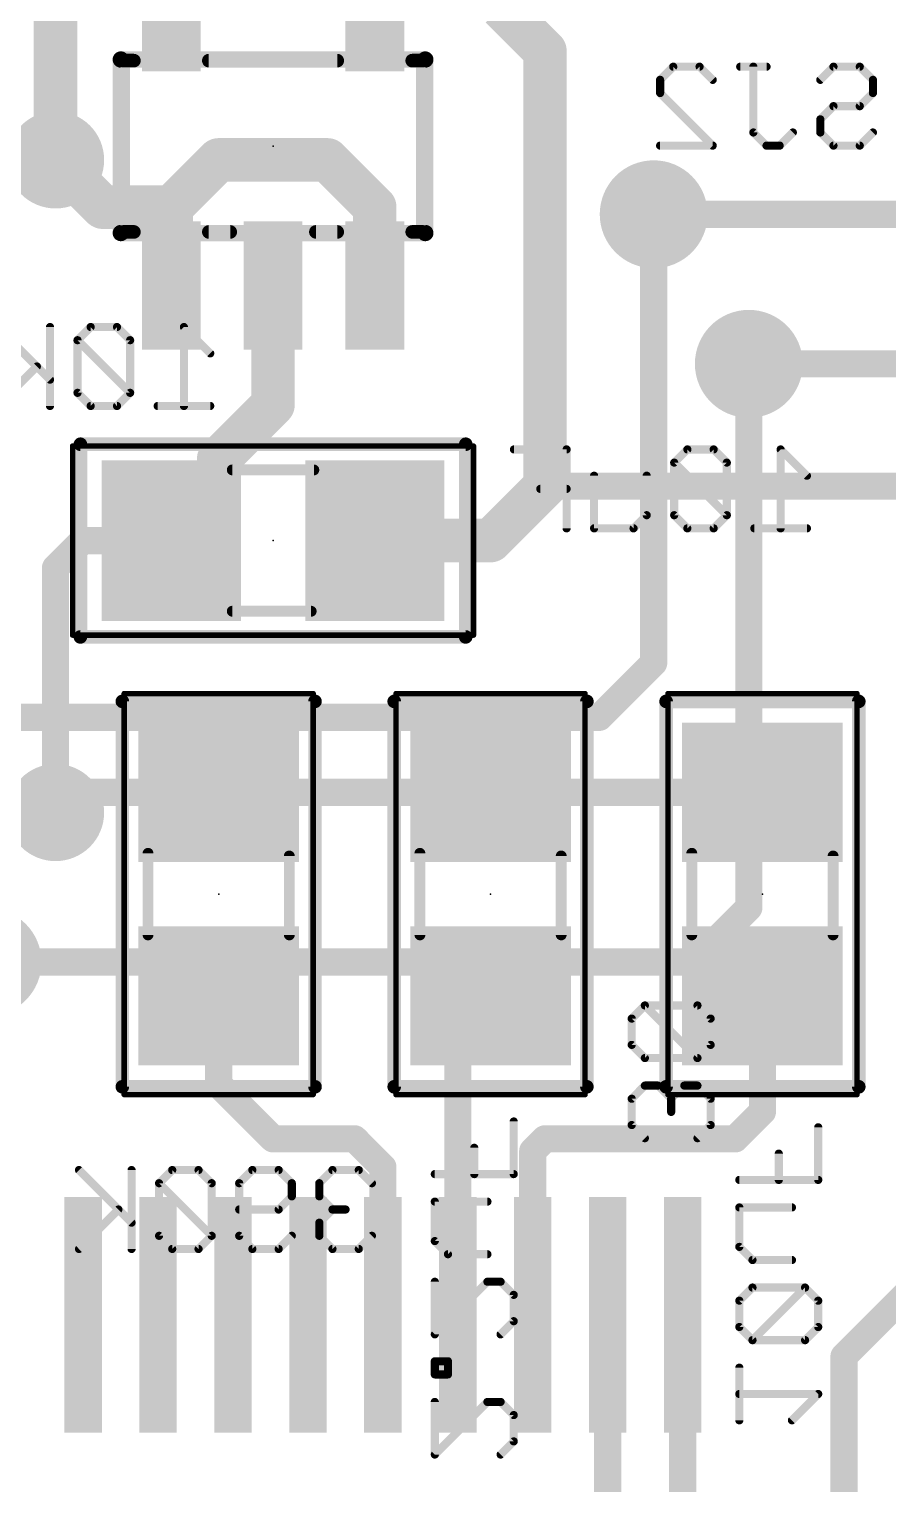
# Model space of a CAD drawing. Extents: x -0.1 to 35.7, y -1.1 to 35.9.
# Drawn here: x 21.6 to 29.62, y 11.76 to 25.35 of the extents above; entities that cross this region are included whole.
import ezdxf

# ---------------------------------------------------------------- set-up
doc = ezdxf.new("R2010")
doc.units = 0
for name, color, linetype in [('1', 12, 'CONTINUOUS'), ('16', 132, 'CONTINUOUS'), ('18', 110, 'CONTINUOUS'), ('22', 6, 'CONTINUOUS'), ('24', 53, 'CONTINUOUS'), ('28', 253, 'CONTINUOUS'), ('40', 132, 'CONTINUOUS'), ('52', 253, 'CONTINUOUS')]:
    doc.layers.add(name, color=color, linetype=linetype)

# ---------------------------------------------------------------- blocks, each defined once
blk = doc.blocks.new('RECT')
blk.add_solid([(-0.5, -0.5), (0.5, -0.5), (-0.5, 0.5), (0.5, 0.5)])
blk = doc.blocks.new('ROUNDV')
at = {"const_width": 0.5}
blk.add_lwpolyline([(0, -0.25, 1), (0, 0.25, 1), (0, -0.25)], format="xyb", dxfattribs=at)

msp = doc.modelspace()

# ---------------------------------------------------------------- linework, layer by layer
at = {"layer": '1'}
for points, const_width in [([(21.844, 26.162), (21.844, 24.13)], 0.4064), ([(27.432, 19.431), (27.432, 23.622)], 0.254), ([(28.321, 17.145), (28.321, 22.225)], 0.254), ([(26.924, 18.923), (27.432, 19.431)], 0.254), ([(20.955, 18.923), (26.924, 18.923)], 0.254), ([(21.844, 18.034), (21.844, 18.288)], 0.254), ([(27.813, 16.637), (28.321, 17.145)], 0.254), ([(21.209, 16.637), (27.813, 16.637)], 0.254)]:
    msp.add_lwpolyline(points, dxfattribs=dict(at, const_width=const_width))
for points, const_width in [([(21.7424, 24.13, 1), (21.9456, 24.13)], 0.2032), ([(27.4955, 23.622, 1), (27.3685, 23.622)], 0.127), ([(28.3845, 22.225, 1), (28.2575, 22.225)], 0.127), ([(27.3685, 19.431, 1), (27.4955, 19.431)], 0.127), ([(27.4769, 19.3861, 1), (27.3871, 19.4759)], 0.127), ([(26.8791, 18.9679, 1), (26.9689, 18.8781)], 0.127), ([(26.924, 18.8595, 1), (26.924, 18.9865)], 0.127), ([(21.9075, 18.288, 1), (21.7805, 18.288)], 0.127), ([(21.7805, 18.034, 1), (21.9075, 18.034)], 0.127), ([(28.3659, 17.1001, 1), (28.2761, 17.1899)], 0.127), ([(28.2575, 17.145, 1), (28.3845, 17.145)], 0.127), ([(27.7681, 16.6819, 1), (27.8579, 16.5921)], 0.127), ([(27.813, 16.5735, 1), (27.813, 16.7005)], 0.127)]:
    msp.add_lwpolyline(points, format="xyb", dxfattribs=dict(at, const_width=const_width))
at = {"layer": '16'}
for points, const_width in [([(26.0049, 25.5571), (26.416, 25.146)], 0.4064), ([(26.416, 25.146), (26.416, 21.082)], 0.4064), ([(21.844, 24.13), (22.286, 23.688)], 0.4064), ([(22.926, 23.688), (23.368, 24.13)], 0.4064), ([(23.368, 24.13), (24.384, 24.13)], 0.4064), ([(24.384, 24.13), (24.826, 23.688)], 0.4064), ([(22.286, 23.688), (22.926, 23.688)], 0.4064), ([(22.926, 23.688), (22.926, 22.9569)], 0.4064), ([(24.826, 23.688), (24.826, 22.9569)], 0.4064), ([(27.432, 23.622), (32.131, 23.622)], 0.254), ([(23.876, 21.844), (23.876, 22.9569)], 0.4064), ([(28.321, 22.225), (30.893, 22.225)], 0.254), ([(23.368, 21.336), (23.876, 21.844)], 0.4064), ([(23.368, 21.016), (23.368, 21.336)], 0.4064), ([(22.926, 20.574), (23.368, 21.016)], 0.4064), ([(26.416, 21.082), (25.908, 20.574)], 0.4064), ([(26.416, 21.082), (32.258, 21.082)], 0.254), ([(21.844, 20.32), (22.098, 20.574)], 0.254), ([(22.098, 20.574), (22.926, 20.574)], 0.254), ([(25.908, 20.574), (24.826, 20.574)], 0.4064), ([(21.844, 18.034), (21.844, 20.32)], 0.254), ([(21.844, 18.034), (22.037, 18.222)], 0.254), ([(22.037, 18.222), (23.368, 18.222)], 0.254), ([(23.368, 18.222), (25.908, 18.222)], 0.254), ([(25.908, 18.222), (28.448, 18.222)], 0.254), ([(23.368, 15.494), (23.368, 16.322)], 0.254), ([(25.602, 15.762), (25.908, 16.322)], 0.254), ([(28.448, 15.24), (28.448, 16.322)], 0.254), ([(25.602, 13.342), (25.602, 15.762)], 0.254), ([(23.876, 14.986), (23.368, 15.494)], 0.254), ([(28.194, 14.986), (28.448, 15.24)], 0.254), ([(24.638, 14.986), (23.876, 14.986)], 0.254), ([(24.902, 14.722), (24.638, 14.986)], 0.254), ([(26.302, 14.872), (26.416, 14.986)], 0.254), ([(26.416, 14.986), (28.194, 14.986)], 0.254), ([(26.302, 13.342), (26.302, 14.872)], 0.254), ([(24.902, 13.342), (24.902, 14.722)], 0.254), ([(29.21, 12.954), (30.226, 13.97)], 0.254), ([(27.002, 13.342), (27.002, 10.844)], 0.254), ([(27.702, 10.684), (27.702, 13.342)], 0.254), ([(29.21, 10.922), (29.21, 12.954)], 0.254)]:
    msp.add_lwpolyline(points, dxfattribs=dict(at, const_width=const_width))
for points, const_width in [([(26.5176, 25.146, 1), (26.3144, 25.146)], 0.2032), ([(26.3442, 25.0742, 1), (26.4878, 25.2178)], 0.2032), ([(21.9158, 24.2018, 1), (21.7722, 24.0582)], 0.2032), ([(23.368, 24.2316, 1), (23.368, 24.0284)], 0.2032), ([(23.4398, 24.0582, 1), (23.2962, 24.2018)], 0.2032), ([(24.4558, 24.2018, 1), (24.3122, 24.0582)], 0.2032), ([(24.384, 24.0284, 1), (24.384, 24.2316)], 0.2032), ([(22.286, 23.7896, 1), (22.286, 23.5864)], 0.2032), ([(22.2142, 23.6162, 1), (22.3578, 23.7598)], 0.2032), ([(23.0276, 23.688, 1), (22.8244, 23.688)], 0.2032), ([(22.8542, 23.7598, 1), (22.9978, 23.6162)], 0.2032), ([(22.926, 23.5864, 1), (22.926, 23.7896)], 0.2032), ([(24.9276, 23.688, 1), (24.7244, 23.688)], 0.2032), ([(24.7542, 23.6162, 1), (24.8978, 23.7598)], 0.2032), ([(27.432, 23.6855, 1), (27.432, 23.5585)], 0.127), ([(23.9776, 22.9569, 1), (23.7744, 22.9569)], 0.2032), ([(22.8244, 22.9569, 1), (23.0276, 22.9569)], 0.2032), ([(24.7244, 22.9569, 1), (24.9276, 22.9569)], 0.2032), ([(28.321, 22.2885, 1), (28.321, 22.1615)], 0.127), ([(23.9478, 21.7722, 1), (23.8042, 21.9158)], 0.2032), ([(23.7744, 21.844, 1), (23.9776, 21.844)], 0.2032), ([(23.4696, 21.336, 1), (23.2664, 21.336)], 0.2032), ([(23.2962, 21.4078, 1), (23.4398, 21.2642)], 0.2032), ([(23.4398, 20.9442, 1), (23.2962, 21.0878)], 0.2032), ([(26.4878, 21.0102, 1), (26.3442, 21.1538)], 0.2032), ([(26.416, 21.1455, 1), (26.416, 21.0185)], 0.127), ([(23.2664, 21.016, 1), (23.4696, 21.016)], 0.2032), ([(26.3144, 21.082, 1), (26.5176, 21.082)], 0.2032), ([(22.098, 20.6375, 1), (22.098, 20.5105)], 0.127), ([(22.1429, 20.5291, 1), (22.0531, 20.6189)], 0.127), ([(22.8542, 20.6458, 1), (22.9978, 20.5022)], 0.2032), ([(22.926, 20.5105, 1), (22.926, 20.6375)], 0.127), ([(24.826, 20.6756, 1), (24.826, 20.4724)], 0.2032), ([(25.8362, 20.6458, 1), (25.9798, 20.5022)], 0.2032), ([(25.908, 20.4724, 1), (25.908, 20.6756)], 0.2032), ([(21.9075, 20.32, 1), (21.7805, 20.32)], 0.127), ([(21.7991, 20.3649, 1), (21.8889, 20.2751)], 0.127), ([(22.037, 18.2855, 1), (22.037, 18.1585)], 0.127), ([(22.0813, 18.1765, 1), (21.9927, 18.2675)], 0.127), ([(23.368, 18.2855, 1), (23.368, 18.1585)], 0.127), ([(23.368, 18.1585, 1), (23.368, 18.2855)], 0.127), ([(25.908, 18.2855, 1), (25.908, 18.1585)], 0.127), ([(25.908, 18.1585, 1), (25.908, 18.2855)], 0.127), ([(28.448, 18.1585, 1), (28.448, 18.2855)], 0.127), ([(21.7997, 18.0795, 1), (21.8883, 17.9885)], 0.127), ([(21.7805, 18.034, 1), (21.9075, 18.034)], 0.127), ([(23.4315, 16.322, 1), (23.3045, 16.322)], 0.127), ([(25.9637, 16.2916, 1), (25.8523, 16.3524)], 0.127), ([(28.5115, 16.322, 1), (28.3845, 16.322)], 0.127), ([(25.6655, 15.762, 1), (25.5385, 15.762)], 0.127), ([(25.5463, 15.7924, 1), (25.6577, 15.7316)], 0.127), ([(23.4129, 15.5389, 1), (23.3231, 15.4491)], 0.127), ([(23.3045, 15.494, 1), (23.4315, 15.494)], 0.127), ([(28.4929, 15.1951, 1), (28.4031, 15.2849)], 0.127), ([(28.3845, 15.24, 1), (28.5115, 15.24)], 0.127), ([(23.876, 15.0495, 1), (23.876, 14.9225)], 0.127), ([(23.8311, 14.9411, 1), (23.9209, 15.0309)], 0.127), ([(24.6829, 15.0309, 1), (24.5931, 14.9411)], 0.127), ([(24.638, 14.9225, 1), (24.638, 15.0495)], 0.127), ([(26.416, 15.0495, 1), (26.416, 14.9225)], 0.127), ([(26.4609, 14.9411, 1), (26.3711, 15.0309)], 0.127), ([(28.1491, 15.0309, 1), (28.2389, 14.9411)], 0.127), ([(28.194, 14.9225, 1), (28.194, 15.0495)], 0.127), ([(26.3655, 14.872, 1), (26.2385, 14.872)], 0.127), ([(26.2571, 14.9169, 1), (26.3469, 14.8271)], 0.127), ([(24.9655, 14.722, 1), (24.8385, 14.722)], 0.127), ([(24.8571, 14.6771, 1), (24.9469, 14.7669)], 0.127), ([(27.0655, 13.342, 1), (26.9385, 13.342)], 0.127), ([(27.7655, 13.342, 1), (27.6385, 13.342)], 0.127), ([(24.8385, 13.342, 1), (24.9655, 13.342)], 0.127), ([(25.5385, 13.342, 1), (25.6655, 13.342)], 0.127), ([(26.2385, 13.342, 1), (26.3655, 13.342)], 0.127), ([(29.2735, 12.954, 1), (29.1465, 12.954)], 0.127), ([(29.1651, 12.9989, 1), (29.2549, 12.9091)], 0.127)]:
    msp.add_lwpolyline(points, format="xyb", dxfattribs=dict(at, const_width=const_width))
at = {"layer": '22'}
for points, const_width in [([(22.576, 25.057), (22.476, 25.057)], 0.127), ([(22.476, 25.057), (22.476, 23.457)], 0.127), ([(24.476, 25.057), (23.276, 25.057)], 0.127), ([(25.176, 25.057), (25.276, 25.057)], 0.127), ([(25.276, 25.057), (25.276, 23.457)], 0.127), ([(27.4919, 24.8775), (27.6148, 25.0003)], 0.0762), ([(27.6148, 25.0003), (27.8605, 25.0003)], 0.0762), ([(27.8605, 25.0003), (27.9834, 24.8775)], 0.0762), ([(28.4861, 25.0003), (28.2403, 25.0003)], 0.0762), ([(28.3632, 24.386), (28.3632, 25.0003)], 0.0762), ([(28.9888, 24.8775), (29.1116, 25.0003)], 0.0762), ([(29.1116, 25.0003), (29.3574, 25.0003)], 0.0762), ([(29.3574, 25.0003), (29.4802, 24.8775)], 0.0762), ([(27.4919, 24.7546), (27.4919, 24.8775)], 0.0762), ([(29.4802, 24.8775), (29.4802, 24.7546)], 0.0762), ([(27.9834, 24.2631), (27.4919, 24.7546)], 0.0762), ([(29.4802, 24.7546), (29.3574, 24.6317)], 0.0762), ([(29.1116, 24.6317), (28.9888, 24.5088)], 0.0762), ([(29.3574, 24.6317), (29.1116, 24.6317)], 0.0762), ([(28.9888, 24.5088), (28.9888, 24.386)], 0.0762), ([(28.4861, 24.2631), (28.3632, 24.386)], 0.0762), ([(28.7318, 24.386), (28.609, 24.2631)], 0.0762), ([(28.9888, 24.386), (29.1116, 24.2631)], 0.0762), ([(29.3574, 24.2631), (29.4802, 24.386)], 0.0762), ([(27.4919, 24.2631), (27.9834, 24.2631)], 0.0762), ([(28.609, 24.2631), (28.4861, 24.2631)], 0.0762), ([(29.1116, 24.2631), (29.3574, 24.2631)], 0.0762), ([(22.476, 23.457), (22.576, 23.457)], 0.127), ([(23.476, 23.457), (23.276, 23.457)], 0.127), ([(24.476, 23.457), (24.276, 23.457)], 0.127), ([(25.276, 23.457), (25.176, 23.457)], 0.127), ([(22.076, 21.474), (22.076, 19.674)], 0.127), ([(25.676, 21.474), (22.076, 21.474)], 0.127), ([(25.676, 19.674), (25.676, 21.474)], 0.127), ([(22.076, 19.674), (25.676, 19.674)], 0.127), ([(24.268, 19.072), (22.468, 19.072)], 0.127), ([(22.468, 19.072), (22.468, 15.472)], 0.127), ([(24.268, 15.472), (24.268, 19.072)], 0.127), ([(26.808, 19.072), (25.008, 19.072)], 0.127), ([(25.008, 19.072), (25.008, 15.472)], 0.127), ([(26.808, 15.472), (26.808, 19.072)], 0.127), ([(29.348, 19.072), (27.548, 19.072)], 0.127), ([(27.548, 19.072), (27.548, 15.472)], 0.127), ([(29.348, 15.472), (29.348, 19.072)], 0.127), ([(22.468, 15.472), (24.268, 15.472)], 0.127), ([(25.008, 15.472), (26.808, 15.472)], 0.127), ([(27.548, 15.472), (29.348, 15.472)], 0.127)]:
    msp.add_lwpolyline(points, dxfattribs=dict(at, const_width=const_width))
for points, const_width in [([(22.476, 25.0888, 1), (22.476, 25.0253)], 0.0635), ([(22.5078, 25.057, 1), (22.4443, 25.057)], 0.0635), ([(22.576, 25.0253, 1), (22.576, 25.0888)], 0.0635), ([(23.276, 25.0888, 1), (23.276, 25.0253)], 0.0635), ([(24.476, 25.0253, 1), (24.476, 25.0888)], 0.0635), ([(25.176, 25.0888, 1), (25.176, 25.0253)], 0.0635), ([(25.3077, 25.057, 1), (25.2443, 25.057)], 0.0635), ([(25.276, 25.0253, 1), (25.276, 25.0888)], 0.0635), ([(27.6148, 25.0194, 1), (27.6148, 24.9813)], 0.0381), ([(27.6283, 24.9869, 1), (27.6013, 25.0138)], 0.0381), ([(27.874, 25.0138, 1), (27.8471, 24.9869)], 0.0381), ([(27.8605, 24.9813, 1), (27.8605, 25.0194)], 0.0381), ([(28.2403, 25.0194, 1), (28.2403, 24.9813)], 0.0381), ([(28.3823, 25.0003, 1), (28.3442, 25.0003)], 0.0381), ([(28.4861, 24.9813, 1), (28.4861, 25.0194)], 0.0381), ([(29.1116, 25.0194, 1), (29.1116, 24.9813)], 0.0381), ([(29.1251, 24.9869, 1), (29.0982, 25.0138)], 0.0381), ([(29.3708, 25.0138, 1), (29.3439, 24.9869)], 0.0381), ([(29.3574, 24.9813, 1), (29.3574, 25.0194)], 0.0381), ([(27.511, 24.8775, 1), (27.4729, 24.8775)], 0.0381), ([(27.4785, 24.8909, 1), (27.5054, 24.864)], 0.0381), ([(27.9699, 24.864, 1), (27.9969, 24.8909)], 0.0381), ([(28.9753, 24.8909, 1), (29.0022, 24.864)], 0.0381), ([(29.4993, 24.8775, 1), (29.4612, 24.8775)], 0.0381), ([(29.4668, 24.864, 1), (29.4937, 24.8909)], 0.0381), ([(27.5054, 24.7681, 1), (27.4785, 24.7411)], 0.0381), ([(27.4729, 24.7546, 1), (27.511, 24.7546)], 0.0381), ([(29.4612, 24.7546, 1), (29.4993, 24.7546)], 0.0381), ([(29.4937, 24.7411, 1), (29.4668, 24.7681)], 0.0381), ([(29.1116, 24.6508, 1), (29.1116, 24.6127)], 0.0381), ([(29.1251, 24.6182, 1), (29.0982, 24.6452)], 0.0381), ([(29.3439, 24.6452, 1), (29.3708, 24.6182)], 0.0381), ([(29.3574, 24.6127, 1), (29.3574, 24.6508)], 0.0381), ([(29.0078, 24.5088, 1), (28.9697, 24.5088)], 0.0381), ([(28.9753, 24.5223, 1), (29.0022, 24.4954)], 0.0381), ([(28.3767, 24.3994, 1), (28.3497, 24.3725)], 0.0381), ([(28.3442, 24.386, 1), (28.3823, 24.386)], 0.0381), ([(28.7453, 24.3725, 1), (28.7184, 24.3994)], 0.0381), ([(28.9697, 24.386, 1), (29.0078, 24.386)], 0.0381), ([(29.0022, 24.3994, 1), (28.9753, 24.3725)], 0.0381), ([(29.4937, 24.3725, 1), (29.4668, 24.3994)], 0.0381), ([(27.4919, 24.2822, 1), (27.4919, 24.2441)], 0.0381), ([(27.9699, 24.2496, 1), (27.9969, 24.2766)], 0.0381), ([(27.9834, 24.2441, 1), (27.9834, 24.2822)], 0.0381), ([(28.4861, 24.2822, 1), (28.4861, 24.2441)], 0.0381), ([(28.4726, 24.2496, 1), (28.4996, 24.2766)], 0.0381), ([(28.5955, 24.2766, 1), (28.6224, 24.2496)], 0.0381), ([(28.609, 24.2441, 1), (28.609, 24.2822)], 0.0381), ([(29.1116, 24.2822, 1), (29.1116, 24.2441)], 0.0381), ([(29.0982, 24.2496, 1), (29.1251, 24.2766)], 0.0381), ([(29.3439, 24.2766, 1), (29.3708, 24.2496)], 0.0381), ([(29.3574, 24.2441, 1), (29.3574, 24.2822)], 0.0381), ([(22.476, 23.4887, 1), (22.476, 23.4253)], 0.0635), ([(22.576, 23.4253, 1), (22.576, 23.4887)], 0.0635), ([(23.276, 23.4887, 1), (23.276, 23.4253)], 0.0635), ([(23.476, 23.4253, 1), (23.476, 23.4887)], 0.0635), ([(24.276, 23.4887, 1), (24.276, 23.4253)], 0.0635), ([(24.476, 23.4253, 1), (24.476, 23.4887)], 0.0635), ([(25.176, 23.4887, 1), (25.176, 23.4253)], 0.0635), ([(25.276, 23.4253, 1), (25.276, 23.4887)], 0.0635), ([(22.4443, 23.457, 1), (22.5078, 23.457)], 0.0635), ([(25.2443, 23.457, 1), (25.3077, 23.457)], 0.0635), ([(22.1077, 21.474, 1), (22.0443, 21.474)], 0.0635), ([(22.076, 21.5057, 1), (22.076, 21.4423)], 0.0635), ([(25.7078, 21.474, 1), (25.6443, 21.474)], 0.0635), ([(25.676, 21.4423, 1), (25.676, 21.5057)], 0.0635), ([(22.076, 19.7057, 1), (22.076, 19.6423)], 0.0635), ([(22.0443, 19.674, 1), (22.1077, 19.674)], 0.0635), ([(25.6443, 19.674, 1), (25.7078, 19.674)], 0.0635), ([(25.676, 19.6423, 1), (25.676, 19.7057)], 0.0635), ([(22.468, 19.1037, 1), (22.468, 19.0403)], 0.0635), ([(22.4997, 19.072, 1), (22.4363, 19.072)], 0.0635), ([(24.2997, 19.072, 1), (24.2363, 19.072)], 0.0635), ([(24.268, 19.0403, 1), (24.268, 19.1037)], 0.0635), ([(25.0398, 19.072, 1), (24.9763, 19.072)], 0.0635), ([(25.008, 19.1037, 1), (25.008, 19.0403)], 0.0635), ([(26.8397, 19.072, 1), (26.7763, 19.072)], 0.0635), ([(26.808, 19.0403, 1), (26.808, 19.1037)], 0.0635), ([(27.548, 19.1037, 1), (27.548, 19.0403)], 0.0635), ([(27.5798, 19.072, 1), (27.5163, 19.072)], 0.0635), ([(29.3798, 19.072, 1), (29.3163, 19.072)], 0.0635), ([(29.348, 19.0403, 1), (29.348, 19.1037)], 0.0635), ([(22.468, 15.5038, 1), (22.468, 15.4403)], 0.0635), ([(22.4363, 15.472, 1), (22.4997, 15.472)], 0.0635), ([(24.2363, 15.472, 1), (24.2997, 15.472)], 0.0635), ([(24.268, 15.4403, 1), (24.268, 15.5038)], 0.0635), ([(25.008, 15.5038, 1), (25.008, 15.4403)], 0.0635), ([(24.9763, 15.472, 1), (25.0398, 15.472)], 0.0635), ([(26.7763, 15.472, 1), (26.8397, 15.472)], 0.0635), ([(26.808, 15.4403, 1), (26.808, 15.5038)], 0.0635), ([(27.548, 15.5038, 1), (27.548, 15.4403)], 0.0635), ([(27.5163, 15.472, 1), (27.5798, 15.472)], 0.0635), ([(29.3163, 15.472, 1), (29.3798, 15.472)], 0.0635), ([(29.348, 15.4403, 1), (29.348, 15.5038)], 0.0635)]:
    msp.add_lwpolyline(points, format="xyb", dxfattribs=dict(at, const_width=const_width))
at = {"layer": '24'}
for p in [(23.876, 24.257), (23.876, 20.574), (23.368, 17.272), (25.908, 17.272), (28.448, 17.272)]:
    msp.add_point(p, dxfattribs=at)
at = {"layer": '28', "const_width": 0.0762}
for points in [[(21.7923, 22.077), (21.3008, 22.5685)], [(21.7923, 22.5685), (21.7923, 21.8313)], [(22.1721, 22.5685), (22.0492, 22.4457)], [(22.4179, 22.5685), (22.1721, 22.5685)], [(22.5407, 22.4457), (22.4179, 22.5685)], [(23.2891, 22.3228), (23.0434, 22.5685)], [(23.0434, 22.5685), (23.0434, 21.8313)], [(22.0492, 22.4457), (22.0492, 21.9542)], [(22.5407, 21.9542), (22.0492, 22.4457)], [(22.5407, 21.9542), (22.5407, 22.4457)], [(21.6694, 22.1999), (21.3008, 21.8313)], [(22.0492, 21.9542), (22.1721, 21.8313)], [(22.4179, 21.8313), (22.5407, 21.9542)], [(22.1721, 21.8313), (22.4179, 21.8313)], [(23.2891, 21.8313), (22.7977, 21.8313)], [(26.6183, 21.4255), (26.1268, 21.4255)], [(26.6183, 20.6883), (26.6183, 21.4255)], [(27.7465, 21.4255), (27.6237, 21.3027)], [(27.6237, 21.3027), (27.6237, 20.8112)], [(28.1151, 20.8112), (27.6237, 21.3027)], [(27.9923, 21.4255), (27.7465, 21.4255)], [(28.1151, 21.3027), (27.9923, 21.4255)], [(28.1151, 20.8112), (28.1151, 21.3027)], [(28.8636, 21.1798), (28.6178, 21.4255)], [(28.6178, 21.4255), (28.6178, 20.6883)], [(26.8752, 20.6883), (26.8752, 21.1798)], [(27.3667, 21.1798), (27.3667, 20.8112)], [(26.6183, 21.0569), (26.3726, 21.0569)], [(27.3667, 20.8112), (27.2439, 20.6883)], [(27.6237, 20.8112), (27.7465, 20.6883)], [(27.9923, 20.6883), (28.1151, 20.8112)], [(27.2439, 20.6883), (26.8752, 20.6883)], [(27.7465, 20.6883), (27.9923, 20.6883)], [(28.8636, 20.6883), (28.3721, 20.6883)], [(26.1245, 14.6567), (26.1245, 15.1482)], [(28.9693, 14.6023), (28.9693, 15.0938)], [(25.7559, 14.6567), (25.7559, 14.9024)], [(28.6007, 14.6023), (28.6007, 14.8481)], [(22.5543, 14.203), (22.0628, 14.6945)], [(22.5543, 14.6945), (22.5543, 13.9573)], [(22.9341, 14.6945), (22.8112, 14.5717)], [(23.1799, 14.6945), (22.9341, 14.6945)], [(23.3027, 14.5717), (23.1799, 14.6945)], [(23.5597, 14.5717), (23.6825, 14.6945)], [(23.6825, 14.6945), (23.9283, 14.6945)], [(23.9283, 14.6945), (24.0511, 14.5717)], [(24.431, 14.6945), (24.3081, 14.5717)], [(24.6767, 14.6945), (24.431, 14.6945)], [(24.7996, 14.5717), (24.6767, 14.6945)], [(25.3873, 14.6567), (26.1245, 14.6567)], [(22.8112, 14.5717), (22.8112, 14.0802)], [(23.3027, 14.0802), (22.8112, 14.5717)], [(23.3027, 14.0802), (23.3027, 14.5717)], [(23.5597, 14.0802), (23.5597, 14.5717)], [(24.0511, 14.5717), (24.0511, 14.4488)], [(24.3081, 14.5717), (24.3081, 14.4488)], [(28.2321, 14.6023), (28.9693, 14.6023)], [(24.0511, 14.4488), (23.9283, 14.3259)], [(24.3081, 14.4488), (24.431, 14.3259)], [(25.3873, 14.0311), (25.3873, 14.3998)], [(25.3873, 14.3998), (25.8788, 14.3998)], [(22.4314, 14.3259), (22.0628, 13.9573)], [(23.9283, 14.3259), (23.5597, 14.3259)], [(24.431, 14.3259), (24.3081, 14.203)], [(24.431, 14.3259), (24.5538, 14.3259)], [(28.2321, 13.9768), (28.2321, 14.3454)], [(28.2321, 14.3454), (28.7236, 14.3454)], [(24.3081, 14.203), (24.3081, 14.0802)], [(22.8112, 14.0802), (22.9341, 13.9573)], [(23.1799, 13.9573), (23.3027, 14.0802)], [(23.6825, 13.9573), (23.5597, 14.0802)], [(24.0511, 14.0802), (23.9283, 13.9573)], [(24.3081, 14.0802), (24.431, 13.9573)], [(24.6767, 13.9573), (24.7996, 14.0802)], [(25.5102, 13.9083), (25.3873, 14.0311)], [(28.355, 13.8539), (28.2321, 13.9768)], [(22.9341, 13.9573), (23.1799, 13.9573)], [(23.9283, 13.9573), (23.6825, 13.9573)], [(24.431, 13.9573), (24.6767, 13.9573)], [(25.8788, 13.9083), (25.5102, 13.9083)], [(28.7236, 13.8539), (28.355, 13.8539)], [(25.3873, 13.6513), (25.3873, 13.1599)], [(25.3873, 13.1599), (25.8788, 13.6513)], [(25.8788, 13.6513), (26.0017, 13.6513)], [(26.0017, 13.6513), (26.1245, 13.5285)], [(28.355, 13.597), (28.2321, 13.4741)], [(28.8465, 13.597), (28.355, 13.597)], [(28.355, 13.1055), (28.8465, 13.597)], [(28.9693, 13.4741), (28.8465, 13.597)], [(26.1245, 13.5285), (26.1245, 13.2827)], [(28.2321, 13.4741), (28.2321, 13.2284)], [(28.9693, 13.2284), (28.9693, 13.4741)], [(26.1245, 13.2827), (26.0017, 13.1599)], [(28.2321, 13.2284), (28.355, 13.1055)], [(28.8465, 13.1055), (28.9693, 13.2284)], [(28.355, 13.1055), (28.8465, 13.1055)], [(25.5102, 12.9085), (25.3873, 12.9085)], [(25.3873, 12.9085), (25.3873, 12.7856)], [(25.5102, 12.7856), (25.5102, 12.9085)], [(25.3873, 12.7856), (25.5102, 12.7856)], [(28.2321, 12.3571), (28.2321, 12.8486)], [(28.9693, 12.6028), (28.2321, 12.6028)], [(28.7236, 12.3571), (28.9693, 12.6028)], [(25.3873, 12.5287), (25.3873, 12.0372)], [(25.3873, 12.0372), (25.8788, 12.5287)], [(25.8788, 12.5287), (26.0017, 12.5287)], [(26.0017, 12.5287), (26.1245, 12.4058)], [(26.1245, 12.4058), (26.1245, 12.1601)], [(26.1245, 12.1601), (26.0017, 12.0372)]]:
    msp.add_lwpolyline(points, dxfattribs=at)
at = {"layer": '28', "const_width": 0.0381}
for points in [[(21.8114, 22.5685, 1), (21.7733, 22.5685)], [(22.1721, 22.5876, 1), (22.1721, 22.5495)], [(22.1856, 22.5551, 1), (22.1586, 22.582)], [(22.4313, 22.582, 1), (22.4044, 22.5551)], [(22.4179, 22.5495, 1), (22.4179, 22.5876)], [(23.0569, 22.582, 1), (23.0299, 22.5551)], [(23.0625, 22.5685, 1), (23.0244, 22.5685)], [(22.0683, 22.4457, 1), (22.0302, 22.4457)], [(22.0627, 22.4591, 1), (22.0358, 22.4322)], [(22.0358, 22.4591, 1), (22.0627, 22.4322)], [(22.5598, 22.4457, 1), (22.5217, 22.4457)], [(22.5273, 22.4322, 1), (22.5542, 22.4591)], [(23.2757, 22.3093, 1), (23.3026, 22.3363)], [(21.6829, 22.1864, 1), (21.656, 22.2134)], [(21.7788, 22.0636, 1), (21.8058, 22.0905)], [(22.0627, 21.9676, 1), (22.0358, 21.9407)], [(22.0302, 21.9542, 1), (22.0683, 21.9542)], [(22.5217, 21.9542, 1), (22.5598, 21.9542)], [(22.5542, 21.9407, 1), (22.5273, 21.9676)], [(22.5273, 21.9407, 1), (22.5542, 21.9676)], [(21.7733, 21.8313, 1), (21.8114, 21.8313)], [(22.1721, 21.8504, 1), (22.1721, 21.8123)], [(22.1586, 21.8178, 1), (22.1856, 21.8448)], [(22.4044, 21.8448, 1), (22.4313, 21.8178)], [(22.4179, 21.8123, 1), (22.4179, 21.8504)], [(22.7977, 21.8504, 1), (22.7977, 21.8123)], [(23.0244, 21.8313, 1), (23.0625, 21.8313)], [(23.2891, 21.8123, 1), (23.2891, 21.8504)], [(26.1268, 21.4446, 1), (26.1268, 21.4065)], [(26.6374, 21.4255, 1), (26.5993, 21.4255)], [(26.6183, 21.4065, 1), (26.6183, 21.4446)], [(27.6427, 21.3027, 1), (27.6046, 21.3027)], [(27.6371, 21.3161, 1), (27.6102, 21.2892)], [(27.6102, 21.3161, 1), (27.6371, 21.2892)], [(27.7465, 21.4446, 1), (27.7465, 21.4065)], [(27.76, 21.4121, 1), (27.7331, 21.439)], [(28.0057, 21.439, 1), (27.9788, 21.4121)], [(27.9923, 21.4065, 1), (27.9923, 21.4446)], [(28.1342, 21.3027, 1), (28.0961, 21.3027)], [(28.1017, 21.2892, 1), (28.1286, 21.3161)], [(28.6313, 21.439, 1), (28.6044, 21.4121)], [(28.6369, 21.4255, 1), (28.5988, 21.4255)], [(26.8943, 21.1798, 1), (26.8562, 21.1798)], [(27.3858, 21.1798, 1), (27.3477, 21.1798)], [(28.8501, 21.1663, 1), (28.877, 21.1933)], [(26.3726, 21.076, 1), (26.3726, 21.0379)], [(26.6183, 21.0379, 1), (26.6183, 21.076)], [(27.3477, 20.8112, 1), (27.3858, 20.8112)], [(27.3802, 20.7977, 1), (27.3533, 20.8246)], [(27.6371, 20.8246, 1), (27.6102, 20.7977)], [(27.6046, 20.8112, 1), (27.6427, 20.8112)], [(28.0961, 20.8112, 1), (28.1342, 20.8112)], [(28.1286, 20.7977, 1), (28.1017, 20.8246)], [(28.1017, 20.7977, 1), (28.1286, 20.8246)], [(26.5993, 20.6883, 1), (26.6374, 20.6883)], [(26.8752, 20.7074, 1), (26.8752, 20.6693)], [(26.8562, 20.6883, 1), (26.8943, 20.6883)], [(27.2304, 20.7018, 1), (27.2573, 20.6748)], [(27.2439, 20.6693, 1), (27.2439, 20.7074)], [(27.7465, 20.7074, 1), (27.7465, 20.6693)], [(27.7331, 20.6748, 1), (27.76, 20.7018)], [(27.9788, 20.7018, 1), (28.0057, 20.6748)], [(27.9923, 20.6693, 1), (27.9923, 20.7074)], [(28.3721, 20.7074, 1), (28.3721, 20.6693)], [(28.5988, 20.6883, 1), (28.6369, 20.6883)], [(28.8636, 20.6693, 1), (28.8636, 20.7074)], [(26.1436, 15.1482, 1), (26.1055, 15.1482)], [(28.9884, 15.0938, 1), (28.9503, 15.0938)], [(25.775, 14.9024, 1), (25.7369, 14.9024)], [(28.6198, 14.8481, 1), (28.5817, 14.8481)], [(22.0763, 14.708, 1), (22.0494, 14.6811)], [(22.5734, 14.6945, 1), (22.5353, 14.6945)], [(22.9341, 14.7136, 1), (22.9341, 14.6755)], [(22.9476, 14.6811, 1), (22.9206, 14.708)], [(23.1933, 14.708, 1), (23.1664, 14.6811)], [(23.1799, 14.6755, 1), (23.1799, 14.7136)], [(23.6825, 14.7136, 1), (23.6825, 14.6755)], [(23.696, 14.6811, 1), (23.6691, 14.708)], [(23.9417, 14.708, 1), (23.9148, 14.6811)], [(23.9283, 14.6755, 1), (23.9283, 14.7136)], [(24.431, 14.7136, 1), (24.431, 14.6755)], [(24.4444, 14.6811, 1), (24.4175, 14.708)], [(24.6902, 14.708, 1), (24.6632, 14.6811)], [(24.6767, 14.6755, 1), (24.6767, 14.7136)], [(25.3873, 14.6757, 1), (25.3873, 14.6376)], [(25.7369, 14.6567, 1), (25.775, 14.6567)], [(26.1055, 14.6567, 1), (26.1436, 14.6567)], [(26.1245, 14.6376, 1), (26.1245, 14.6757)], [(22.8303, 14.5717, 1), (22.7922, 14.5717)], [(22.8247, 14.5851, 1), (22.7978, 14.5582)], [(22.7978, 14.5851, 1), (22.8247, 14.5582)], [(23.3218, 14.5717, 1), (23.2837, 14.5717)], [(23.2893, 14.5582, 1), (23.3162, 14.5851)], [(23.5787, 14.5717, 1), (23.5406, 14.5717)], [(23.5462, 14.5851, 1), (23.5731, 14.5582)], [(24.0702, 14.5717, 1), (24.0321, 14.5717)], [(24.0377, 14.5582, 1), (24.0646, 14.5851)], [(24.3271, 14.5717, 1), (24.289, 14.5717)], [(24.2946, 14.5851, 1), (24.3215, 14.5582)], [(24.7861, 14.5582, 1), (24.813, 14.5851)], [(28.2321, 14.6214, 1), (28.2321, 14.5833)], [(28.5817, 14.6023, 1), (28.6198, 14.6023)], [(28.9503, 14.6023, 1), (28.9884, 14.6023)], [(28.9693, 14.5833, 1), (28.9693, 14.6214)], [(24.0321, 14.4488, 1), (24.0702, 14.4488)], [(24.0646, 14.4353, 1), (24.0377, 14.4623)], [(24.3215, 14.4623, 1), (24.2946, 14.4353)], [(24.289, 14.4488, 1), (24.3271, 14.4488)], [(25.4063, 14.3998, 1), (25.3682, 14.3998)], [(25.3873, 14.4188, 1), (25.3873, 14.3807)], [(25.8788, 14.3807, 1), (25.8788, 14.4188)], [(22.4449, 14.3124, 1), (22.418, 14.3394)], [(23.5597, 14.345, 1), (23.5597, 14.3069)], [(23.9148, 14.3394, 1), (23.9417, 14.3124)], [(23.9283, 14.3069, 1), (23.9283, 14.345)], [(24.431, 14.345, 1), (24.431, 14.3069)], [(24.4444, 14.3124, 1), (24.4175, 14.3394)], [(24.4175, 14.3124, 1), (24.4444, 14.3394)], [(24.5538, 14.3069, 1), (24.5538, 14.345)], [(28.2321, 14.3645, 1), (28.2321, 14.3264)], [(28.2512, 14.3454, 1), (28.2131, 14.3454)], [(28.7236, 14.3264, 1), (28.7236, 14.3645)], [(22.5408, 14.1896, 1), (22.5678, 14.2165)], [(24.3271, 14.203, 1), (24.289, 14.203)], [(24.2946, 14.2165, 1), (24.3215, 14.1896)], [(22.8247, 14.0936, 1), (22.7978, 14.0667)], [(22.7922, 14.0802, 1), (22.8303, 14.0802)], [(23.2837, 14.0802, 1), (23.3218, 14.0802)], [(23.3162, 14.0667, 1), (23.2893, 14.0936)], [(23.2893, 14.0667, 1), (23.3162, 14.0936)], [(23.5731, 14.0936, 1), (23.5462, 14.0667)], [(23.5406, 14.0802, 1), (23.5787, 14.0802)], [(24.0646, 14.0667, 1), (24.0377, 14.0936)], [(24.3215, 14.0936, 1), (24.2946, 14.0667)], [(24.289, 14.0802, 1), (24.3271, 14.0802)], [(24.813, 14.0667, 1), (24.7861, 14.0936)], [(25.4008, 14.0446, 1), (25.3738, 14.0177)], [(25.3682, 14.0311, 1), (25.4063, 14.0311)], [(28.2456, 13.9903, 1), (28.2186, 13.9633)], [(22.0494, 13.9708, 1), (22.0763, 13.9438)], [(22.5353, 13.9573, 1), (22.5734, 13.9573)], [(22.9341, 13.9764, 1), (22.9341, 13.9383)], [(22.9206, 13.9438, 1), (22.9476, 13.9708)], [(23.1664, 13.9708, 1), (23.1933, 13.9438)], [(23.1799, 13.9383, 1), (23.1799, 13.9764)], [(23.6825, 13.9764, 1), (23.6825, 13.9383)], [(23.6691, 13.9438, 1), (23.696, 13.9708)], [(23.9148, 13.9708, 1), (23.9417, 13.9438)], [(23.9283, 13.9383, 1), (23.9283, 13.9764)], [(24.431, 13.9764, 1), (24.431, 13.9383)], [(24.4175, 13.9438, 1), (24.4444, 13.9708)], [(24.6632, 13.9708, 1), (24.6902, 13.9438)], [(24.6767, 13.9383, 1), (24.6767, 13.9764)], [(25.5102, 13.9273, 1), (25.5102, 13.8892)], [(25.4967, 13.8948, 1), (25.5236, 13.9217)], [(25.8788, 13.8892, 1), (25.8788, 13.9273)], [(28.2131, 13.9768, 1), (28.2512, 13.9768)], [(28.355, 13.873, 1), (28.355, 13.8349)], [(28.3415, 13.8405, 1), (28.3684, 13.8674)], [(28.7236, 13.8349, 1), (28.7236, 13.873)], [(25.4063, 13.6513, 1), (25.3682, 13.6513)], [(25.8788, 13.6704, 1), (25.8788, 13.6323)], [(25.8923, 13.6379, 1), (25.8653, 13.6648)], [(26.0151, 13.6648, 1), (25.9882, 13.6379)], [(26.0017, 13.6323, 1), (26.0017, 13.6704)], [(28.355, 13.6161, 1), (28.355, 13.578)], [(28.3684, 13.5835, 1), (28.3415, 13.6105)], [(28.8599, 13.6105, 1), (28.833, 13.5835)], [(28.8599, 13.5835, 1), (28.833, 13.6105)], [(28.8465, 13.578, 1), (28.8465, 13.6161)], [(26.1436, 13.5285, 1), (26.1055, 13.5285)], [(26.1111, 13.515, 1), (26.138, 13.5419)], [(28.2186, 13.4876, 1), (28.2456, 13.4607)], [(28.2512, 13.4741, 1), (28.2131, 13.4741)], [(28.9884, 13.4741, 1), (28.9503, 13.4741)], [(28.9559, 13.4607, 1), (28.9828, 13.4876)], [(26.138, 13.2693, 1), (26.1111, 13.2962)], [(25.3738, 13.1733, 1), (25.4008, 13.1464)], [(25.9882, 13.1733, 1), (26.0151, 13.1464)], [(26.1055, 13.2827, 1), (26.1436, 13.2827)], [(28.2456, 13.2419, 1), (28.2186, 13.2149)], [(28.2131, 13.2284, 1), (28.2512, 13.2284)], [(28.9503, 13.2284, 1), (28.9884, 13.2284)], [(28.9828, 13.2149, 1), (28.9559, 13.2419)], [(25.3682, 13.1599, 1), (25.4063, 13.1599)], [(28.3415, 13.119, 1), (28.3684, 13.092)], [(28.355, 13.1246, 1), (28.355, 13.0865)], [(28.3415, 13.092, 1), (28.3684, 13.119)], [(28.833, 13.119, 1), (28.8599, 13.092)], [(28.8465, 13.0865, 1), (28.8465, 13.1246)], [(25.3873, 12.9276, 1), (25.3873, 12.8895)], [(25.4063, 12.9085, 1), (25.3682, 12.9085)], [(25.5292, 12.9085, 1), (25.4911, 12.9085)], [(25.5102, 12.8895, 1), (25.5102, 12.9276)], [(25.3873, 12.8047, 1), (25.3873, 12.7666)], [(25.3682, 12.7856, 1), (25.4063, 12.7856)], [(25.4911, 12.7856, 1), (25.5292, 12.7856)], [(25.5102, 12.7666, 1), (25.5102, 12.8047)], [(28.2512, 12.8486, 1), (28.2131, 12.8486)], [(28.2321, 12.6219, 1), (28.2321, 12.5838)], [(28.9828, 12.5894, 1), (28.9559, 12.6163)], [(28.9693, 12.5838, 1), (28.9693, 12.6219)], [(25.4063, 12.5287, 1), (25.3682, 12.5287)], [(25.8788, 12.5478, 1), (25.8788, 12.5097)], [(25.8923, 12.5152, 1), (25.8653, 12.5422)], [(26.0151, 12.5422, 1), (25.9882, 12.5152)], [(26.0017, 12.5097, 1), (26.0017, 12.5478)], [(26.1436, 12.4058, 1), (26.1055, 12.4058)], [(26.1111, 12.3924, 1), (26.138, 12.4193)], [(28.2131, 12.3571, 1), (28.2512, 12.3571)], [(28.7101, 12.3706, 1), (28.7371, 12.3436)], [(26.1055, 12.1601, 1), (26.1436, 12.1601)], [(26.138, 12.1466, 1), (26.1111, 12.1736)], [(25.3738, 12.0507, 1), (25.4008, 12.0238)], [(25.3682, 12.0372, 1), (25.4063, 12.0372)], [(25.9882, 12.0507, 1), (26.0151, 12.0238)]]:
    msp.add_lwpolyline(points, format="xyb", dxfattribs=at)
at = {"layer": '40', "const_width": 0.0508}
for points in [[(25.749, 21.457), (22.003, 21.457)], [(22.003, 21.457), (22.003, 19.691)], [(25.749, 19.691), (25.749, 21.457)], [(22.003, 19.691), (25.749, 19.691)], [(22.485, 19.145), (22.485, 15.399)], [(24.251, 19.145), (22.485, 19.145)], [(24.251, 15.399), (24.251, 19.145)], [(25.025, 19.145), (25.025, 15.399)], [(26.791, 19.145), (25.025, 19.145)], [(26.791, 15.399), (26.791, 19.145)], [(27.565, 19.145), (27.565, 15.399)], [(29.331, 19.145), (27.565, 19.145)], [(29.331, 15.399), (29.331, 19.145)], [(22.485, 15.399), (24.251, 15.399)], [(25.025, 15.399), (26.791, 15.399)], [(27.565, 15.399), (29.331, 15.399)]]:
    msp.add_lwpolyline(points, dxfattribs=at)
at = {"layer": '40', "const_width": 0.0254}
for points in [[(22.003, 21.4697, 1), (22.003, 21.4443)], [(22.0157, 21.457, 1), (21.9903, 21.457)], [(25.7617, 21.457, 1), (25.7363, 21.457)], [(25.749, 21.4443, 1), (25.749, 21.4697)], [(22.003, 19.7037, 1), (22.003, 19.6783)], [(21.9903, 19.691, 1), (22.0157, 19.691)], [(25.7363, 19.691, 1), (25.7617, 19.691)], [(25.749, 19.6783, 1), (25.749, 19.7037)], [(22.4977, 19.145, 1), (22.4723, 19.145)], [(22.485, 19.1577, 1), (22.485, 19.1323)], [(24.2637, 19.145, 1), (24.2383, 19.145)], [(24.251, 19.1323, 1), (24.251, 19.1577)], [(25.0377, 19.145, 1), (25.0123, 19.145)], [(25.025, 19.1577, 1), (25.025, 19.1323)], [(26.8037, 19.145, 1), (26.7783, 19.145)], [(26.791, 19.1323, 1), (26.791, 19.1577)], [(27.5777, 19.145, 1), (27.5523, 19.145)], [(27.565, 19.1577, 1), (27.565, 19.1323)], [(29.3437, 19.145, 1), (29.3183, 19.145)], [(29.331, 19.1323, 1), (29.331, 19.1577)], [(22.485, 15.4117, 1), (22.485, 15.3863)], [(22.4723, 15.399, 1), (22.4977, 15.399)], [(24.2383, 15.399, 1), (24.2637, 15.399)], [(24.251, 15.3863, 1), (24.251, 15.4117)], [(25.025, 15.4117, 1), (25.025, 15.3863)], [(25.0123, 15.399, 1), (25.0377, 15.399)], [(26.7783, 15.399, 1), (26.8037, 15.399)], [(26.791, 15.3863, 1), (26.791, 15.4117)], [(27.565, 15.4117, 1), (27.565, 15.3863)], [(27.5523, 15.399, 1), (27.5777, 15.399)], [(29.3183, 15.399, 1), (29.3437, 15.399)], [(29.331, 15.3863, 1), (29.331, 15.4117)]]:
    msp.add_lwpolyline(points, format="xyb", dxfattribs=at)
at = {"layer": '52'}
for points, const_width in [([(22.4536, 25.0674), (22.4536, 23.4466)], 0.1524), ([(25.2984, 25.0674), (22.4536, 25.0674)], 0.1524), ([(25.2984, 23.4466), (25.2984, 25.0674)], 0.1524), ([(22.4536, 23.4466), (25.2984, 23.4466)], 0.1524), ([(24.257, 21.234), (23.495, 21.234)], 0.1016), ([(24.232, 19.914), (23.495, 19.914)], 0.1016), ([(22.708, 17.653), (22.708, 16.891)], 0.1016), ([(24.028, 17.628), (24.028, 16.891)], 0.1016), ([(25.248, 17.653), (25.248, 16.891)], 0.1016), ([(26.568, 17.628), (26.568, 16.891)], 0.1016), ([(27.788, 17.653), (27.788, 16.891)], 0.1016), ([(29.108, 17.628), (29.108, 16.891)], 0.1016), ([(27.2267, 16.1091), (27.3495, 16.232)], 0.0762), ([(27.3495, 16.232), (27.841, 16.232)], 0.0762), ([(27.841, 15.7405), (27.3495, 16.232)], 0.0762), ([(27.841, 16.232), (27.9639, 16.1091)], 0.0762), ([(27.2267, 15.8634), (27.2267, 16.1091)], 0.0762), ([(27.9639, 16.1091), (27.9639, 15.8634)], 0.0762), ([(27.3495, 15.7405), (27.2267, 15.8634)], 0.0762), ([(27.9639, 15.8634), (27.841, 15.7405)], 0.0762), ([(27.841, 15.7405), (27.3495, 15.7405)], 0.0762), ([(27.2267, 15.3607), (27.3495, 15.4836)], 0.0762), ([(27.3495, 15.4836), (27.4724, 15.4836)], 0.0762), ([(27.4724, 15.4836), (27.5953, 15.3607)], 0.0762), ([(27.5953, 15.3607), (27.7182, 15.4836)], 0.0762), ([(27.7182, 15.4836), (27.841, 15.4836)], 0.0762), ([(27.841, 15.4836), (27.9639, 15.3607)], 0.0762), ([(27.2267, 15.115), (27.2267, 15.3607)], 0.0762), ([(27.5953, 15.3607), (27.5953, 15.2378)], 0.0762), ([(27.9639, 15.3607), (27.9639, 15.115)], 0.0762), ([(27.3495, 14.9921), (27.2267, 15.115)], 0.0762), ([(27.9639, 15.115), (27.841, 14.9921)], 0.0762)]:
    msp.add_lwpolyline(points, dxfattribs=dict(at, const_width=const_width))
for points, const_width in [([(22.4917, 25.0674, 1), (22.4155, 25.0674)], 0.0762), ([(22.4536, 25.1055, 1), (22.4536, 25.0293)], 0.0762), ([(25.3365, 25.0674, 1), (25.2603, 25.0674)], 0.0762), ([(25.2984, 25.0293, 1), (25.2984, 25.1055)], 0.0762), ([(22.4536, 23.4847, 1), (22.4536, 23.4085)], 0.0762), ([(25.2984, 23.4085, 1), (25.2984, 23.4847)], 0.0762), ([(22.4155, 23.4466, 1), (22.4917, 23.4466)], 0.0762), ([(25.2603, 23.4466, 1), (25.3365, 23.4466)], 0.0762), ([(23.495, 21.2594, 1), (23.495, 21.2086)], 0.0508), ([(24.257, 21.2086, 1), (24.257, 21.2594)], 0.0508), ([(23.495, 19.9394, 1), (23.495, 19.8886)], 0.0508), ([(24.232, 19.8886, 1), (24.232, 19.9394)], 0.0508), ([(22.7334, 17.653, 1), (22.6826, 17.653)], 0.0508), ([(24.0534, 17.628, 1), (24.0026, 17.628)], 0.0508), ([(25.2734, 17.653, 1), (25.2226, 17.653)], 0.0508), ([(26.5934, 17.628, 1), (26.5426, 17.628)], 0.0508), ([(27.8134, 17.653, 1), (27.7626, 17.653)], 0.0508), ([(29.1334, 17.628, 1), (29.0826, 17.628)], 0.0508), ([(22.6826, 16.891, 1), (22.7334, 16.891)], 0.0508), ([(24.0026, 16.891, 1), (24.0534, 16.891)], 0.0508), ([(25.2226, 16.891, 1), (25.2734, 16.891)], 0.0508), ([(26.5426, 16.891, 1), (26.5934, 16.891)], 0.0508), ([(27.7626, 16.891, 1), (27.8134, 16.891)], 0.0508), ([(29.0826, 16.891, 1), (29.1334, 16.891)], 0.0508), ([(27.3495, 16.251, 1), (27.3495, 16.2129)], 0.0381), ([(27.363, 16.2455, 1), (27.3361, 16.2185)], 0.0381), ([(27.363, 16.2185, 1), (27.3361, 16.2455)], 0.0381), ([(27.8545, 16.2455, 1), (27.8276, 16.2185)], 0.0381), ([(27.841, 16.2129, 1), (27.841, 16.251)], 0.0381), ([(27.2457, 16.1091, 1), (27.2076, 16.1091)], 0.0381), ([(27.2132, 16.1226, 1), (27.2401, 16.0957)], 0.0381), ([(27.983, 16.1091, 1), (27.9449, 16.1091)], 0.0381), ([(27.9504, 16.0957, 1), (27.9774, 16.1226)], 0.0381), ([(27.2401, 15.8769, 1), (27.2132, 15.8499)], 0.0381), ([(27.9774, 15.8499, 1), (27.9504, 15.8769)], 0.0381), ([(27.2076, 15.8634, 1), (27.2457, 15.8634)], 0.0381), ([(27.3495, 15.7596, 1), (27.3495, 15.7215)], 0.0381), ([(27.3361, 15.727, 1), (27.363, 15.754)], 0.0381), ([(27.8276, 15.754, 1), (27.8545, 15.727)], 0.0381), ([(27.8276, 15.727, 1), (27.8545, 15.754)], 0.0381), ([(27.841, 15.7215, 1), (27.841, 15.7596)], 0.0381), ([(27.9449, 15.8634, 1), (27.983, 15.8634)], 0.0381), ([(27.3495, 15.5026, 1), (27.3495, 15.4645)], 0.0381), ([(27.363, 15.4701, 1), (27.3361, 15.4971)], 0.0381), ([(27.4859, 15.4971, 1), (27.4589, 15.4701)], 0.0381), ([(27.4724, 15.4645, 1), (27.4724, 15.5026)], 0.0381), ([(27.7182, 15.5026, 1), (27.7182, 15.4645)], 0.0381), ([(27.7316, 15.4701, 1), (27.7047, 15.4971)], 0.0381), ([(27.8545, 15.4971, 1), (27.8276, 15.4701)], 0.0381), ([(27.841, 15.4645, 1), (27.841, 15.5026)], 0.0381), ([(27.2457, 15.3607, 1), (27.2076, 15.3607)], 0.0381), ([(27.2132, 15.3742, 1), (27.2401, 15.3472)], 0.0381), ([(27.6143, 15.3607, 1), (27.5762, 15.3607)], 0.0381), ([(27.5818, 15.3742, 1), (27.6088, 15.3472)], 0.0381), ([(27.5818, 15.3472, 1), (27.6088, 15.3742)], 0.0381), ([(27.983, 15.3607, 1), (27.9449, 15.3607)], 0.0381), ([(27.9504, 15.3472, 1), (27.9774, 15.3742)], 0.0381), ([(27.5762, 15.2378, 1), (27.6143, 15.2378)], 0.0381), ([(27.2076, 15.115, 1), (27.2457, 15.115)], 0.0381), ([(27.2401, 15.1284, 1), (27.2132, 15.1015)], 0.0381), ([(27.9449, 15.115, 1), (27.983, 15.115)], 0.0381), ([(27.9774, 15.1015, 1), (27.9504, 15.1284)], 0.0381), ([(27.3361, 14.9786, 1), (27.363, 15.0056)], 0.0381), ([(27.8276, 15.0056, 1), (27.8545, 14.9786)], 0.0381)]:
    msp.add_lwpolyline(points, format="xyb", dxfattribs=dict(at, const_width=const_width))

# ---------------------------------------------------------------- block references
at = {"layer": '16'}
for p, xscale, yscale, rotation in [((22.926, 25.5571), 0.55, 1.2, 180), ((24.826, 25.5571), 0.55, 1.2, 180), ((22.926, 22.9569), 0.55, 1.2, 180), ((23.876, 22.9569), 0.55, 1.2, 180), ((24.826, 22.9569), 0.55, 1.2, 180), ((22.926, 20.574), 1.3, 1.5, 180), ((24.826, 20.574), 1.3, 1.5, 180), ((23.368, 18.222), 1.3, 1.5, 270), ((25.908, 18.222), 1.3, 1.5, 270), ((28.448, 18.222), 1.3, 1.5, 270), ((23.368, 16.322), 1.3, 1.5, 270), ((25.908, 16.322), 1.3, 1.5, 270), ((28.448, 16.322), 1.3, 1.5, 270), ((22.102, 13.342), 2.2, 0.35, 90), ((22.802, 13.342), 2.2, 0.35, 90), ((23.502, 13.342), 2.2, 0.35, 90), ((24.202, 13.342), 2.2, 0.35, 90), ((24.902, 13.342), 2.2, 0.35, 90), ((25.602, 13.342), 2.2, 0.35, 90), ((26.302, 13.342), 2.2, 0.35, 90), ((27.002, 13.342), 2.2, 0.35, 90), ((27.702, 13.342), 2.2, 0.35, 90)]:
    msp.add_blockref('RECT', p, dxfattribs=dict(at, xscale=xscale, yscale=yscale, rotation=rotation))
at = {"layer": '18'}
for p, xscale, yscale in [((21.844, 24.13), 0.908, 0.908), ((21.844, 24.13), 0.908, 0.908), ((27.432, 23.622), 1.008, 1.008), ((27.432, 23.622), 1.008, 1.008), ((28.321, 22.225), 1.008, 1.008), ((28.321, 22.225), 1.008, 1.008), ((21.844, 18.034), 0.908, 0.908), ((21.844, 18.034), 0.908, 0.908), ((21.209, 16.637), 1.008, 1.008), ((21.209, 16.637), 1.008, 1.008)]:
    msp.add_blockref('ROUNDV', p, dxfattribs=dict(at, xscale=xscale, yscale=yscale))
at = {"layer": '52'}
for p, xscale, yscale, rotation in [((22.926, 25.432), 0.5, 0.65, 180), ((24.826, 25.432), 0.5, 0.65, 180), ((22.926, 23.082), 0.5, 0.65, 180), ((23.876, 23.082), 0.5, 0.65, 180), ((24.826, 23.082), 0.5, 0.65, 180), ((23.1454, 20.5752), 0.7501, 1.4501, 180), ((24.5932, 20.5752), 0.7501, 1.4501, 180), ((23.3668, 17.9892), 0.7501, 1.4501, 270), ((25.9069, 17.9892), 0.7501, 1.4501, 270), ((28.4469, 17.9892), 0.7501, 1.4501, 270), ((23.3668, 16.5414), 0.7501, 1.4501, 270), ((25.9069, 16.5414), 0.7501, 1.4501, 270), ((28.4469, 16.5414), 0.7501, 1.4501, 270)]:
    msp.add_blockref('RECT', p, dxfattribs=dict(at, xscale=xscale, yscale=yscale, rotation=rotation))

doc.saveas('drawing.dxf')
